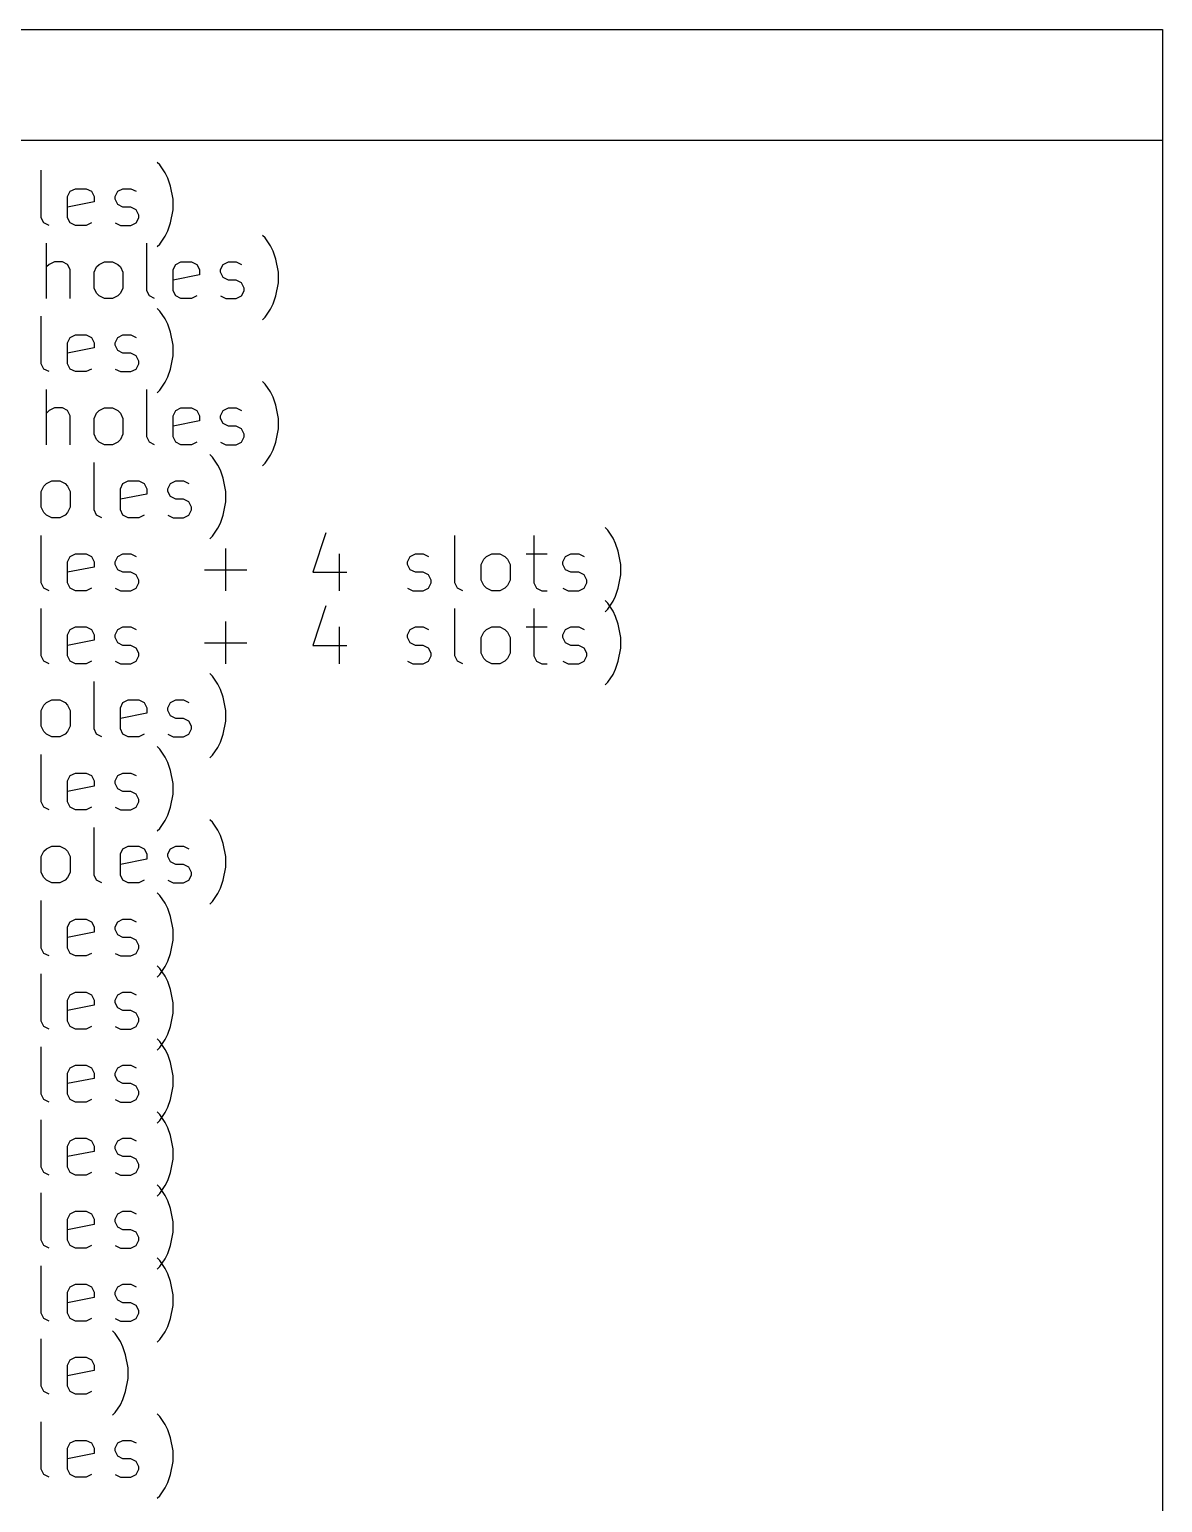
# Model space of a CAD drawing. Extents: x 8 to 330, y -289 to -8.
# Drawn here: x 268.6 to 330, y -90.9 to -11 of the extents above; entities that cross this region are included whole.
import ezdxf

# ---------------------------------------------------------------- set-up
doc = ezdxf.new("R2010")
doc.units = 0
doc.header["$MEASUREMENT"] = 0
doc.layers.add('BLACK', color=7, linetype='CONTINUOUS')

msp = doc.modelspace()

# ---------------------------------------------------------------- linework, layer by layer
at = {"layer": 'BLACK', "linetype": 'CONTINUOUS'}
for p, q in [((205, -11), (330, -11)), ((330, -11), (330, -134)), ((205, -17), (330, -17)), ((275.632, -18.346), (275.489, -18.204)), ((275.918, -18.775), (275.632, -18.346)), ((269.204, -21.204), (269.204, -18.632)), ((276.061, -19.061), (275.918, -18.775)), ((276.204, -19.489), (276.061, -19.061)), ((270.632, -20.061), (270.775, -19.775)), ((270.775, -19.775), (271.061, -19.632)), ((271.061, -19.632), (271.632, -19.632)), ((271.632, -19.632), (271.918, -19.775)), ((271.918, -19.775), (272.061, -20.061)), ((273.204, -20.061), (273.346, -19.775)), ((273.346, -19.775), (273.632, -19.632)), ((273.632, -19.632), (274.061, -19.632)), ((274.061, -19.632), (274.346, -19.775)), ((276.346, -20.204), (276.204, -19.489)), ((270.632, -21.204), (270.632, -20.061)), ((272.061, -20.346), (270.632, -20.632)), ((272.061, -20.061), (272.061, -20.346)), ((273.204, -20.204), (273.204, -20.061)), ((273.346, -20.489), (273.204, -20.204)), ((273.632, -20.632), (273.346, -20.489)), ((274.061, -20.632), (273.632, -20.632)), ((274.346, -20.775), (274.061, -20.632)), ((276.346, -20.775), (276.346, -20.204)), ((269.346, -21.489), (269.204, -21.204)), ((269.632, -21.632), (269.346, -21.489)), ((270.775, -21.489), (270.632, -21.204)), ((271.061, -21.632), (270.775, -21.489)), ((271.918, -21.489), (271.632, -21.632)), ((273.204, -21.489), (273.489, -21.632)), ((274.061, -21.632), (274.346, -21.489)), ((274.489, -21.061), (274.346, -20.775)), ((274.346, -21.489), (274.489, -21.204)), ((274.489, -21.204), (274.489, -21.061)), ((276.061, -21.918), (276.204, -21.489)), ((276.204, -21.489), (276.346, -20.775)), ((271.632, -21.632), (271.061, -21.632)), ((273.489, -21.632), (274.061, -21.632)), ((275.632, -22.632), (275.918, -22.204)), ((275.918, -22.204), (276.061, -21.918)), ((281.346, -22.306), (281.204, -22.164)), ((281.632, -22.735), (281.346, -22.306)), ((269.489, -25.592), (269.489, -22.592)), ((274.918, -25.164), (274.918, -22.592)), ((275.489, -22.775), (275.632, -22.632)), ((281.775, -23.021), (281.632, -22.735)), ((281.918, -23.449), (281.775, -23.021)), ((269.632, -23.735), (269.489, -23.878)), ((269.918, -23.592), (269.632, -23.735)), ((270.346, -23.592), (269.918, -23.592)), ((270.632, -23.735), (270.346, -23.592)), ((270.775, -24.021), (270.632, -23.735)), ((272.061, -24.164), (272.204, -23.878)), ((272.204, -23.878), (272.346, -23.735)), ((272.346, -23.735), (272.632, -23.592)), ((272.632, -23.592), (273.061, -23.592)), ((273.061, -23.592), (273.346, -23.735)), ((273.346, -23.735), (273.489, -23.878)), ((273.489, -23.878), (273.632, -24.164)), ((276.346, -24.021), (276.489, -23.735)), ((276.489, -23.735), (276.775, -23.592)), ((276.775, -23.592), (277.346, -23.592)), ((277.346, -23.592), (277.632, -23.735)), ((277.632, -23.735), (277.775, -24.021)), ((278.918, -24.021), (279.061, -23.735)), ((279.061, -23.735), (279.346, -23.592)), ((279.346, -23.592), (279.775, -23.592)), ((279.775, -23.592), (280.061, -23.735)), ((282.061, -24.164), (281.918, -23.449)), ((270.775, -25.592), (270.775, -24.021)), ((272.061, -25.021), (272.061, -24.164)), ((273.632, -24.164), (273.632, -25.021)), ((276.346, -25.164), (276.346, -24.021)), ((277.775, -24.306), (276.346, -24.592)), ((277.775, -24.021), (277.775, -24.306)), ((278.918, -24.164), (278.918, -24.021)), ((279.061, -24.449), (278.918, -24.164)), ((279.346, -24.592), (279.061, -24.449)), ((279.775, -24.592), (279.346, -24.592)), ((280.061, -24.735), (279.775, -24.592)), ((280.204, -25.021), (280.061, -24.735)), ((281.918, -25.449), (282.061, -24.735)), ((282.061, -24.735), (282.061, -24.164)), ((272.204, -25.306), (272.061, -25.021)), ((272.346, -25.449), (272.204, -25.306)), ((272.632, -25.592), (272.346, -25.449)), ((273.346, -25.449), (273.061, -25.592)), ((273.489, -25.306), (273.346, -25.449)), ((273.632, -25.021), (273.489, -25.306)), ((275.061, -25.449), (274.918, -25.164)), ((275.346, -25.592), (275.061, -25.449)), ((276.489, -25.449), (276.346, -25.164)), ((276.775, -25.592), (276.489, -25.449)), ((277.632, -25.449), (277.346, -25.592)), ((278.918, -25.449), (279.204, -25.592)), ((279.775, -25.592), (280.061, -25.449)), ((280.061, -25.449), (280.204, -25.164)), ((280.204, -25.164), (280.204, -25.021)), ((281.775, -25.878), (281.918, -25.449)), ((273.061, -25.592), (272.632, -25.592)), ((275.632, -26.266), (275.489, -26.124)), ((275.918, -26.695), (275.632, -26.266)), ((277.346, -25.592), (276.775, -25.592)), ((279.204, -25.592), (279.775, -25.592)), ((281.346, -26.592), (281.632, -26.164)), ((281.632, -26.164), (281.775, -25.878)), ((269.204, -29.124), (269.204, -26.552)), ((276.061, -26.981), (275.918, -26.695)), ((276.204, -27.409), (276.061, -26.981)), ((281.204, -26.735), (281.346, -26.592)), ((270.632, -27.981), (270.775, -27.695)), ((270.775, -27.695), (271.061, -27.552)), ((271.061, -27.552), (271.632, -27.552)), ((271.632, -27.552), (271.918, -27.695)), ((271.918, -27.695), (272.061, -27.981)), ((273.204, -27.981), (273.346, -27.695)), ((273.346, -27.695), (273.632, -27.552)), ((273.632, -27.552), (274.061, -27.552)), ((274.061, -27.552), (274.346, -27.695)), ((276.346, -28.124), (276.204, -27.409)), ((270.632, -29.124), (270.632, -27.981)), ((272.061, -28.266), (270.632, -28.552)), ((272.061, -27.981), (272.061, -28.266)), ((273.204, -28.124), (273.204, -27.981)), ((273.346, -28.409), (273.204, -28.124)), ((273.632, -28.552), (273.346, -28.409)), ((274.061, -28.552), (273.632, -28.552)), ((274.346, -28.695), (274.061, -28.552)), ((274.489, -28.981), (274.346, -28.695)), ((276.204, -29.409), (276.346, -28.695)), ((276.346, -28.695), (276.346, -28.124)), ((269.346, -29.409), (269.204, -29.124)), ((269.632, -29.552), (269.346, -29.409)), ((270.775, -29.409), (270.632, -29.124)), ((271.061, -29.552), (270.775, -29.409)), ((271.918, -29.409), (271.632, -29.552)), ((273.204, -29.409), (273.489, -29.552)), ((274.061, -29.552), (274.346, -29.409)), ((274.346, -29.409), (274.489, -29.124)), ((274.489, -29.124), (274.489, -28.981)), ((276.061, -29.838), (276.204, -29.409)), ((271.632, -29.552), (271.061, -29.552)), ((273.489, -29.552), (274.061, -29.552)), ((275.632, -30.552), (275.918, -30.124)), ((275.918, -30.124), (276.061, -29.838)), ((281.346, -30.226), (281.204, -30.084)), ((281.632, -30.655), (281.346, -30.226)), ((269.489, -33.512), (269.489, -30.512)), ((274.918, -33.084), (274.918, -30.512)), ((275.489, -30.695), (275.632, -30.552)), ((281.775, -30.941), (281.632, -30.655)), ((281.918, -31.369), (281.775, -30.941)), ((269.632, -31.655), (269.489, -31.798)), ((269.918, -31.512), (269.632, -31.655)), ((270.346, -31.512), (269.918, -31.512)), ((270.632, -31.655), (270.346, -31.512)), ((270.775, -31.941), (270.632, -31.655)), ((270.775, -33.512), (270.775, -31.941)), ((272.061, -32.084), (272.204, -31.798)), ((272.204, -31.798), (272.346, -31.655)), ((272.346, -31.655), (272.632, -31.512)), ((272.632, -31.512), (273.061, -31.512)), ((273.061, -31.512), (273.346, -31.655)), ((273.346, -31.655), (273.489, -31.798)), ((273.489, -31.798), (273.632, -32.084)), ((276.346, -31.941), (276.489, -31.655)), ((276.346, -33.084), (276.346, -31.941)), ((276.489, -31.655), (276.775, -31.512)), ((276.775, -31.512), (277.346, -31.512)), ((277.346, -31.512), (277.632, -31.655)), ((277.632, -31.655), (277.775, -31.941)), ((277.775, -31.941), (277.775, -32.226)), ((278.918, -31.941), (279.061, -31.655)), ((278.918, -32.084), (278.918, -31.941)), ((279.061, -31.655), (279.346, -31.512)), ((279.346, -31.512), (279.775, -31.512)), ((279.775, -31.512), (280.061, -31.655)), ((282.061, -32.084), (281.918, -31.369)), ((272.061, -32.941), (272.061, -32.084)), ((273.632, -32.084), (273.632, -32.941)), ((277.775, -32.226), (276.346, -32.512)), ((279.061, -32.369), (278.918, -32.084)), ((279.346, -32.512), (279.061, -32.369)), ((279.775, -32.512), (279.346, -32.512)), ((280.061, -32.655), (279.775, -32.512)), ((280.204, -32.941), (280.061, -32.655)), ((281.918, -33.369), (282.061, -32.655)), ((282.061, -32.655), (282.061, -32.084)), ((272.204, -33.226), (272.061, -32.941)), ((272.346, -33.369), (272.204, -33.226)), ((272.632, -33.512), (272.346, -33.369)), ((273.061, -33.512), (272.632, -33.512)), ((273.346, -33.369), (273.061, -33.512)), ((273.489, -33.226), (273.346, -33.369)), ((273.632, -32.941), (273.489, -33.226)), ((275.061, -33.369), (274.918, -33.084)), ((275.346, -33.512), (275.061, -33.369)), ((276.489, -33.369), (276.346, -33.084)), ((276.775, -33.512), (276.489, -33.369)), ((277.346, -33.512), (276.775, -33.512)), ((277.632, -33.369), (277.346, -33.512)), ((278.918, -33.369), (279.204, -33.512)), ((279.204, -33.512), (279.775, -33.512)), ((279.775, -33.512), (280.061, -33.369)), ((280.061, -33.369), (280.204, -33.084)), ((280.204, -33.084), (280.204, -32.941)), ((281.775, -33.798), (281.918, -33.369)), ((278.489, -34.186), (278.346, -34.044)), ((278.775, -34.615), (278.489, -34.186)), ((281.346, -34.512), (281.632, -34.084)), ((281.632, -34.084), (281.775, -33.798)), ((272.061, -37.044), (272.061, -34.472)), ((278.918, -34.901), (278.775, -34.615)), ((279.061, -35.329), (278.918, -34.901)), ((281.204, -34.655), (281.346, -34.512)), ((269.204, -36.044), (269.346, -35.758)), ((269.346, -35.758), (269.489, -35.615)), ((269.489, -35.615), (269.775, -35.472)), ((269.775, -35.472), (270.204, -35.472)), ((270.204, -35.472), (270.489, -35.615)), ((270.489, -35.615), (270.632, -35.758)), ((270.632, -35.758), (270.775, -36.044)), ((273.489, -35.901), (273.632, -35.615)), ((273.489, -37.044), (273.489, -35.901)), ((273.632, -35.615), (273.918, -35.472)), ((273.918, -35.472), (274.489, -35.472)), ((274.489, -35.472), (274.775, -35.615)), ((274.775, -35.615), (274.918, -35.901)), ((274.918, -35.901), (274.918, -36.186)), ((276.061, -35.901), (276.204, -35.615)), ((276.061, -36.044), (276.061, -35.901)), ((276.204, -35.615), (276.489, -35.472)), ((276.489, -35.472), (276.918, -35.472)), ((276.918, -35.472), (277.204, -35.615)), ((279.204, -36.044), (279.061, -35.329)), ((269.204, -36.901), (269.204, -36.044)), ((270.775, -36.044), (270.775, -36.901)), ((274.918, -36.186), (273.489, -36.472)), ((276.204, -36.329), (276.061, -36.044)), ((276.489, -36.472), (276.204, -36.329)), ((276.918, -36.472), (276.489, -36.472)), ((277.204, -36.615), (276.918, -36.472)), ((277.346, -36.901), (277.204, -36.615)), ((279.061, -37.329), (279.204, -36.615)), ((279.204, -36.615), (279.204, -36.044)), ((269.346, -37.186), (269.204, -36.901)), ((269.489, -37.329), (269.346, -37.186)), ((269.775, -37.472), (269.489, -37.329)), ((270.204, -37.472), (269.775, -37.472)), ((270.489, -37.329), (270.204, -37.472)), ((270.632, -37.186), (270.489, -37.329)), ((270.775, -36.901), (270.632, -37.186)), ((272.204, -37.329), (272.061, -37.044)), ((272.489, -37.472), (272.204, -37.329)), ((273.632, -37.329), (273.489, -37.044)), ((273.918, -37.472), (273.632, -37.329)), ((274.489, -37.472), (273.918, -37.472)), ((274.775, -37.329), (274.489, -37.472)), ((276.061, -37.329), (276.346, -37.472)), ((276.346, -37.472), (276.918, -37.472)), ((276.918, -37.472), (277.204, -37.329)), ((277.204, -37.329), (277.346, -37.044)), ((277.346, -37.044), (277.346, -36.901)), ((278.918, -37.758), (279.061, -37.329)), ((278.489, -38.472), (278.775, -38.044)), ((278.775, -38.044), (278.918, -37.758)), ((284.632, -38.289), (283.918, -40.432)), ((299.918, -38.146), (299.775, -38.004)), ((300.204, -38.575), (299.918, -38.146)), ((269.204, -41.004), (269.204, -38.432)), ((278.346, -38.615), (278.489, -38.472)), ((291.632, -41.004), (291.632, -38.432)), ((295.918, -38.432), (295.918, -41.004)), ((300.346, -38.861), (300.204, -38.575)), ((300.489, -39.289), (300.346, -38.861)), ((270.632, -39.861), (270.775, -39.575)), ((270.632, -41.004), (270.632, -39.861)), ((270.775, -39.575), (271.061, -39.432)), ((271.061, -39.432), (271.632, -39.432)), ((271.632, -39.432), (271.918, -39.575)), ((271.918, -39.575), (272.061, -39.861)), ((272.061, -39.861), (272.061, -40.146)), ((273.204, -39.861), (273.346, -39.575)), ((273.204, -40.004), (273.204, -39.861)), ((273.346, -39.575), (273.632, -39.432)), ((273.632, -39.432), (274.061, -39.432)), ((274.061, -39.432), (274.346, -39.575)), ((279.204, -41.432), (279.204, -39.146)), ((285.346, -39.432), (285.346, -41.432)), ((289.061, -39.861), (289.204, -39.575)), ((289.061, -40.004), (289.061, -39.861)), ((289.204, -39.575), (289.489, -39.432)), ((289.489, -39.432), (289.918, -39.432)), ((289.918, -39.432), (290.204, -39.575)), ((293.061, -40.004), (293.204, -39.718)), ((293.204, -39.718), (293.346, -39.575)), ((293.346, -39.575), (293.632, -39.432)), ((293.632, -39.432), (294.061, -39.432)), ((294.061, -39.432), (294.346, -39.575)), ((294.346, -39.575), (294.489, -39.718)), ((294.489, -39.718), (294.632, -40.004)), ((295.489, -39.432), (296.632, -39.432)), ((297.489, -39.861), (297.632, -39.575)), ((297.489, -40.004), (297.489, -39.861)), ((297.632, -39.575), (297.918, -39.432)), ((297.918, -39.432), (298.346, -39.432)), ((298.346, -39.432), (298.632, -39.575)), ((300.632, -40.004), (300.489, -39.289)), ((272.061, -40.146), (270.632, -40.432)), ((273.346, -40.289), (273.204, -40.004)), ((273.632, -40.432), (273.346, -40.289)), ((274.061, -40.432), (273.632, -40.432)), ((274.346, -40.575), (274.061, -40.432)), ((274.489, -40.861), (274.346, -40.575)), ((278.061, -40.289), (280.346, -40.289)), ((283.918, -40.432), (285.775, -40.432)), ((289.204, -40.289), (289.061, -40.004)), ((289.489, -40.432), (289.204, -40.289)), ((289.918, -40.432), (289.489, -40.432)), ((290.204, -40.575), (289.918, -40.432)), ((290.346, -40.861), (290.204, -40.575)), ((293.061, -40.861), (293.061, -40.004)), ((294.632, -40.004), (294.632, -40.861)), ((297.632, -40.289), (297.489, -40.004)), ((297.918, -40.432), (297.632, -40.289)), ((298.346, -40.432), (297.918, -40.432)), ((298.632, -40.575), (298.346, -40.432)), ((298.775, -40.861), (298.632, -40.575)), ((300.489, -41.289), (300.632, -40.575)), ((300.632, -40.575), (300.632, -40.004)), ((269.346, -41.289), (269.204, -41.004)), ((269.632, -41.432), (269.346, -41.289)), ((270.775, -41.289), (270.632, -41.004)), ((271.061, -41.432), (270.775, -41.289)), ((271.632, -41.432), (271.061, -41.432)), ((271.918, -41.289), (271.632, -41.432)), ((273.204, -41.289), (273.489, -41.432)), ((273.489, -41.432), (274.061, -41.432)), ((274.061, -41.432), (274.346, -41.289)), ((274.346, -41.289), (274.489, -41.004)), ((274.489, -41.004), (274.489, -40.861)), ((289.061, -41.289), (289.346, -41.432)), ((289.346, -41.432), (289.918, -41.432)), ((289.918, -41.432), (290.204, -41.289)), ((290.204, -41.289), (290.346, -41.004)), ((290.346, -41.004), (290.346, -40.861)), ((291.775, -41.289), (291.632, -41.004)), ((292.061, -41.432), (291.775, -41.289)), ((293.204, -41.146), (293.061, -40.861)), ((293.346, -41.289), (293.204, -41.146)), ((293.632, -41.432), (293.346, -41.289)), ((294.061, -41.432), (293.632, -41.432)), ((294.346, -41.289), (294.061, -41.432)), ((294.489, -41.146), (294.346, -41.289)), ((294.632, -40.861), (294.489, -41.146)), ((295.918, -41.004), (296.061, -41.289)), ((296.061, -41.289), (296.346, -41.432)), ((296.346, -41.432), (296.632, -41.432)), ((297.489, -41.289), (297.775, -41.432)), ((297.775, -41.432), (298.346, -41.432)), ((298.346, -41.432), (298.632, -41.289)), ((298.632, -41.289), (298.775, -41.004)), ((298.775, -41.004), (298.775, -40.861)), ((300.346, -41.718), (300.489, -41.289)), ((284.632, -42.249), (283.918, -44.392)), ((299.918, -42.106), (299.775, -41.964)), ((299.918, -42.432), (300.204, -42.004)), ((300.204, -42.535), (299.918, -42.106)), ((300.204, -42.004), (300.346, -41.718)), ((269.204, -44.964), (269.204, -42.392)), ((279.204, -45.392), (279.204, -43.106)), ((291.632, -44.964), (291.632, -42.392)), ((295.918, -42.392), (295.918, -44.964)), ((299.775, -42.575), (299.918, -42.432)), ((300.346, -42.821), (300.204, -42.535)), ((300.489, -43.249), (300.346, -42.821)), ((270.632, -43.821), (270.775, -43.535)), ((270.632, -44.964), (270.632, -43.821)), ((270.775, -43.535), (271.061, -43.392)), ((271.061, -43.392), (271.632, -43.392)), ((271.632, -43.392), (271.918, -43.535)), ((271.918, -43.535), (272.061, -43.821)), ((272.061, -43.821), (272.061, -44.106)), ((273.204, -43.821), (273.346, -43.535)), ((273.204, -43.964), (273.204, -43.821)), ((273.346, -43.535), (273.632, -43.392)), ((273.632, -43.392), (274.061, -43.392)), ((274.061, -43.392), (274.346, -43.535)), ((285.346, -43.392), (285.346, -45.392)), ((289.061, -43.821), (289.204, -43.535)), ((289.061, -43.964), (289.061, -43.821)), ((289.204, -43.535), (289.489, -43.392)), ((289.489, -43.392), (289.918, -43.392)), ((289.918, -43.392), (290.204, -43.535)), ((293.061, -43.964), (293.204, -43.678)), ((293.204, -43.678), (293.346, -43.535)), ((293.346, -43.535), (293.632, -43.392)), ((293.632, -43.392), (294.061, -43.392)), ((294.061, -43.392), (294.346, -43.535)), ((294.346, -43.535), (294.489, -43.678)), ((294.489, -43.678), (294.632, -43.964)), ((295.489, -43.392), (296.632, -43.392)), ((297.489, -43.821), (297.632, -43.535)), ((297.489, -43.964), (297.489, -43.821)), ((297.632, -43.535), (297.918, -43.392)), ((297.918, -43.392), (298.346, -43.392)), ((298.346, -43.392), (298.632, -43.535)), ((300.632, -43.964), (300.489, -43.249)), ((272.061, -44.106), (270.632, -44.392)), ((273.346, -44.249), (273.204, -43.964)), ((273.632, -44.392), (273.346, -44.249)), ((274.061, -44.392), (273.632, -44.392)), ((274.346, -44.535), (274.061, -44.392)), ((274.489, -44.821), (274.346, -44.535)), ((278.061, -44.249), (280.346, -44.249)), ((283.918, -44.392), (285.775, -44.392)), ((289.204, -44.249), (289.061, -43.964)), ((289.489, -44.392), (289.204, -44.249)), ((289.918, -44.392), (289.489, -44.392)), ((290.204, -44.535), (289.918, -44.392)), ((290.346, -44.821), (290.204, -44.535)), ((293.061, -44.821), (293.061, -43.964)), ((294.632, -43.964), (294.632, -44.821)), ((297.632, -44.249), (297.489, -43.964)), ((297.918, -44.392), (297.632, -44.249)), ((298.346, -44.392), (297.918, -44.392)), ((298.632, -44.535), (298.346, -44.392)), ((298.775, -44.821), (298.632, -44.535)), ((300.489, -45.249), (300.632, -44.535)), ((300.632, -44.535), (300.632, -43.964)), ((269.346, -45.249), (269.204, -44.964)), ((269.632, -45.392), (269.346, -45.249)), ((270.775, -45.249), (270.632, -44.964)), ((271.061, -45.392), (270.775, -45.249)), ((271.632, -45.392), (271.061, -45.392)), ((271.918, -45.249), (271.632, -45.392)), ((273.204, -45.249), (273.489, -45.392)), ((273.489, -45.392), (274.061, -45.392)), ((274.061, -45.392), (274.346, -45.249)), ((274.346, -45.249), (274.489, -44.964)), ((274.489, -44.964), (274.489, -44.821)), ((289.061, -45.249), (289.346, -45.392)), ((289.346, -45.392), (289.918, -45.392)), ((289.918, -45.392), (290.204, -45.249)), ((290.204, -45.249), (290.346, -44.964)), ((290.346, -44.964), (290.346, -44.821)), ((291.775, -45.249), (291.632, -44.964)), ((292.061, -45.392), (291.775, -45.249)), ((293.204, -45.106), (293.061, -44.821)), ((293.346, -45.249), (293.204, -45.106)), ((293.632, -45.392), (293.346, -45.249)), ((294.061, -45.392), (293.632, -45.392)), ((294.346, -45.249), (294.061, -45.392)), ((294.489, -45.106), (294.346, -45.249)), ((294.632, -44.821), (294.489, -45.106)), ((295.918, -44.964), (296.061, -45.249)), ((296.061, -45.249), (296.346, -45.392)), ((296.346, -45.392), (296.632, -45.392)), ((297.489, -45.249), (297.775, -45.392)), ((297.775, -45.392), (298.346, -45.392)), ((298.346, -45.392), (298.632, -45.249)), ((298.632, -45.249), (298.775, -44.964)), ((298.775, -44.964), (298.775, -44.821)), ((300.346, -45.678), (300.489, -45.249)), ((278.489, -46.066), (278.346, -45.924)), ((278.775, -46.495), (278.489, -46.066)), ((299.918, -46.392), (300.204, -45.964)), ((300.204, -45.964), (300.346, -45.678)), ((272.061, -48.924), (272.061, -46.352)), ((278.918, -46.781), (278.775, -46.495)), ((279.061, -47.209), (278.918, -46.781)), ((299.775, -46.535), (299.918, -46.392)), ((269.204, -47.924), (269.346, -47.638)), ((269.346, -47.638), (269.489, -47.495)), ((269.489, -47.495), (269.775, -47.352)), ((269.775, -47.352), (270.204, -47.352)), ((270.204, -47.352), (270.489, -47.495)), ((270.489, -47.495), (270.632, -47.638)), ((270.632, -47.638), (270.775, -47.924)), ((273.489, -47.781), (273.632, -47.495)), ((273.489, -48.924), (273.489, -47.781)), ((273.632, -47.495), (273.918, -47.352)), ((273.918, -47.352), (274.489, -47.352)), ((274.489, -47.352), (274.775, -47.495)), ((274.775, -47.495), (274.918, -47.781)), ((274.918, -47.781), (274.918, -48.066)), ((276.061, -47.781), (276.204, -47.495)), ((276.061, -47.924), (276.061, -47.781)), ((276.204, -47.495), (276.489, -47.352)), ((276.489, -47.352), (276.918, -47.352)), ((276.918, -47.352), (277.204, -47.495)), ((279.204, -47.924), (279.061, -47.209)), ((269.204, -48.781), (269.204, -47.924)), ((270.775, -47.924), (270.775, -48.781)), ((274.918, -48.066), (273.489, -48.352)), ((276.204, -48.209), (276.061, -47.924)), ((276.489, -48.352), (276.204, -48.209)), ((276.918, -48.352), (276.489, -48.352)), ((277.204, -48.495), (276.918, -48.352)), ((277.346, -48.781), (277.204, -48.495)), ((279.061, -49.209), (279.204, -48.495)), ((279.204, -48.495), (279.204, -47.924)), ((269.346, -49.066), (269.204, -48.781)), ((269.489, -49.209), (269.346, -49.066)), ((269.775, -49.352), (269.489, -49.209)), ((270.204, -49.352), (269.775, -49.352)), ((270.489, -49.209), (270.204, -49.352)), ((270.632, -49.066), (270.489, -49.209)), ((270.775, -48.781), (270.632, -49.066)), ((272.204, -49.209), (272.061, -48.924)), ((272.489, -49.352), (272.204, -49.209)), ((273.632, -49.209), (273.489, -48.924)), ((273.918, -49.352), (273.632, -49.209)), ((274.489, -49.352), (273.918, -49.352)), ((274.775, -49.209), (274.489, -49.352)), ((276.061, -49.209), (276.346, -49.352)), ((276.346, -49.352), (276.918, -49.352)), ((276.918, -49.352), (277.204, -49.209)), ((277.204, -49.209), (277.346, -48.924)), ((277.346, -48.924), (277.346, -48.781)), ((278.918, -49.638), (279.061, -49.209)), ((269.204, -52.884), (269.204, -50.312)), ((275.632, -50.026), (275.489, -49.884)), ((275.918, -50.455), (275.632, -50.026)), ((278.489, -50.352), (278.775, -49.924)), ((278.775, -49.924), (278.918, -49.638)), ((276.061, -50.741), (275.918, -50.455)), ((276.204, -51.169), (276.061, -50.741)), ((278.346, -50.495), (278.489, -50.352)), ((270.632, -51.741), (270.775, -51.455)), ((270.632, -52.884), (270.632, -51.741)), ((270.775, -51.455), (271.061, -51.312)), ((271.061, -51.312), (271.632, -51.312)), ((271.632, -51.312), (271.918, -51.455)), ((271.918, -51.455), (272.061, -51.741)), ((272.061, -51.741), (272.061, -52.026)), ((273.204, -51.741), (273.346, -51.455)), ((273.204, -51.884), (273.204, -51.741)), ((273.346, -52.169), (273.204, -51.884)), ((273.346, -51.455), (273.632, -51.312)), ((273.632, -51.312), (274.061, -51.312)), ((274.061, -51.312), (274.346, -51.455)), ((276.346, -51.884), (276.204, -51.169)), ((276.346, -52.455), (276.346, -51.884)), ((272.061, -52.026), (270.632, -52.312)), ((273.632, -52.312), (273.346, -52.169)), ((274.061, -52.312), (273.632, -52.312)), ((274.346, -52.455), (274.061, -52.312)), ((274.489, -52.741), (274.346, -52.455)), ((276.204, -53.169), (276.346, -52.455)), ((269.346, -53.169), (269.204, -52.884)), ((269.632, -53.312), (269.346, -53.169)), ((270.775, -53.169), (270.632, -52.884)), ((271.061, -53.312), (270.775, -53.169)), ((271.632, -53.312), (271.061, -53.312)), ((271.918, -53.169), (271.632, -53.312)), ((273.204, -53.169), (273.489, -53.312)), ((273.489, -53.312), (274.061, -53.312)), ((274.061, -53.312), (274.346, -53.169)), ((274.346, -53.169), (274.489, -52.884)), ((274.489, -52.884), (274.489, -52.741)), ((276.061, -53.598), (276.204, -53.169)), ((272.061, -56.844), (272.061, -54.272)), ((275.632, -54.312), (275.918, -53.884)), ((275.918, -53.884), (276.061, -53.598)), ((278.489, -53.986), (278.346, -53.844)), ((278.775, -54.415), (278.489, -53.986)), ((275.489, -54.455), (275.632, -54.312)), ((278.918, -54.701), (278.775, -54.415)), ((279.061, -55.129), (278.918, -54.701)), ((269.204, -55.844), (269.346, -55.558)), ((269.204, -56.701), (269.204, -55.844)), ((269.346, -55.558), (269.489, -55.415)), ((269.489, -55.415), (269.775, -55.272)), ((269.775, -55.272), (270.204, -55.272)), ((270.204, -55.272), (270.489, -55.415)), ((270.489, -55.415), (270.632, -55.558)), ((270.632, -55.558), (270.775, -55.844)), ((270.775, -55.844), (270.775, -56.701)), ((273.489, -55.701), (273.632, -55.415)), ((273.489, -56.844), (273.489, -55.701)), ((273.632, -55.415), (273.918, -55.272)), ((273.918, -55.272), (274.489, -55.272)), ((274.489, -55.272), (274.775, -55.415)), ((274.775, -55.415), (274.918, -55.701)), ((274.918, -55.701), (274.918, -55.986)), ((276.061, -55.701), (276.204, -55.415)), ((276.061, -55.844), (276.061, -55.701)), ((276.204, -56.129), (276.061, -55.844)), ((276.204, -55.415), (276.489, -55.272)), ((276.489, -55.272), (276.918, -55.272)), ((276.918, -55.272), (277.204, -55.415)), ((279.204, -55.844), (279.061, -55.129)), ((279.204, -56.415), (279.204, -55.844)), ((269.346, -56.986), (269.204, -56.701)), ((270.775, -56.701), (270.632, -56.986)), ((274.918, -55.986), (273.489, -56.272)), ((276.489, -56.272), (276.204, -56.129)), ((276.918, -56.272), (276.489, -56.272)), ((277.204, -56.415), (276.918, -56.272)), ((277.346, -56.701), (277.204, -56.415)), ((277.346, -56.844), (277.346, -56.701)), ((279.061, -57.129), (279.204, -56.415)), ((269.489, -57.129), (269.346, -56.986)), ((269.775, -57.272), (269.489, -57.129)), ((270.204, -57.272), (269.775, -57.272)), ((270.489, -57.129), (270.204, -57.272)), ((270.632, -56.986), (270.489, -57.129)), ((272.204, -57.129), (272.061, -56.844)), ((272.489, -57.272), (272.204, -57.129)), ((273.632, -57.129), (273.489, -56.844)), ((273.918, -57.272), (273.632, -57.129)), ((274.489, -57.272), (273.918, -57.272)), ((274.775, -57.129), (274.489, -57.272)), ((276.061, -57.129), (276.346, -57.272)), ((276.346, -57.272), (276.918, -57.272)), ((276.918, -57.272), (277.204, -57.129)), ((277.204, -57.129), (277.346, -56.844)), ((278.918, -57.558), (279.061, -57.129)), ((269.204, -60.804), (269.204, -58.232)), ((275.632, -57.946), (275.489, -57.804)), ((275.918, -58.375), (275.632, -57.946)), ((278.346, -58.415), (278.489, -58.272)), ((278.489, -58.272), (278.775, -57.844)), ((278.775, -57.844), (278.918, -57.558)), ((276.061, -58.661), (275.918, -58.375)), ((276.204, -59.089), (276.061, -58.661)), ((276.346, -59.804), (276.204, -59.089)), ((270.632, -59.661), (270.775, -59.375)), ((270.632, -60.804), (270.632, -59.661)), ((270.775, -59.375), (271.061, -59.232)), ((271.061, -59.232), (271.632, -59.232)), ((271.632, -59.232), (271.918, -59.375)), ((271.918, -59.375), (272.061, -59.661)), ((272.061, -59.661), (272.061, -59.946)), ((273.204, -59.661), (273.346, -59.375)), ((273.204, -59.804), (273.204, -59.661)), ((273.346, -60.089), (273.204, -59.804)), ((273.346, -59.375), (273.632, -59.232)), ((273.632, -59.232), (274.061, -59.232)), ((274.061, -59.232), (274.346, -59.375)), ((276.346, -60.375), (276.346, -59.804)), ((272.061, -59.946), (270.632, -60.232)), ((273.632, -60.232), (273.346, -60.089)), ((274.061, -60.232), (273.632, -60.232)), ((274.346, -60.375), (274.061, -60.232)), ((274.489, -60.661), (274.346, -60.375)), ((274.489, -60.804), (274.489, -60.661)), ((276.204, -61.089), (276.346, -60.375)), ((269.346, -61.089), (269.204, -60.804)), ((269.632, -61.232), (269.346, -61.089)), ((270.775, -61.089), (270.632, -60.804)), ((271.061, -61.232), (270.775, -61.089)), ((271.632, -61.232), (271.061, -61.232)), ((271.918, -61.089), (271.632, -61.232)), ((273.204, -61.089), (273.489, -61.232)), ((273.489, -61.232), (274.061, -61.232)), ((274.061, -61.232), (274.346, -61.089)), ((274.346, -61.089), (274.489, -60.804)), ((276.061, -61.518), (276.204, -61.089)), ((269.204, -64.764), (269.204, -62.192)), ((275.632, -61.906), (275.489, -61.764)), ((275.489, -62.375), (275.632, -62.232)), ((275.632, -62.232), (275.918, -61.804)), ((275.918, -62.335), (275.632, -61.906)), ((275.918, -61.804), (276.061, -61.518)), ((276.061, -62.621), (275.918, -62.335)), ((276.204, -63.049), (276.061, -62.621)), ((276.346, -63.764), (276.204, -63.049)), ((270.632, -63.621), (270.775, -63.335)), ((270.632, -64.764), (270.632, -63.621)), ((270.775, -63.335), (271.061, -63.192)), ((271.061, -63.192), (271.632, -63.192)), ((271.632, -63.192), (271.918, -63.335)), ((271.918, -63.335), (272.061, -63.621)), ((272.061, -63.621), (272.061, -63.906)), ((273.204, -63.621), (273.346, -63.335)), ((273.204, -63.764), (273.204, -63.621)), ((273.346, -64.049), (273.204, -63.764)), ((273.346, -63.335), (273.632, -63.192)), ((273.632, -63.192), (274.061, -63.192)), ((274.061, -63.192), (274.346, -63.335)), ((276.346, -64.335), (276.346, -63.764)), ((272.061, -63.906), (270.632, -64.192)), ((273.632, -64.192), (273.346, -64.049)), ((274.061, -64.192), (273.632, -64.192)), ((274.346, -64.335), (274.061, -64.192)), ((274.489, -64.621), (274.346, -64.335)), ((274.489, -64.764), (274.489, -64.621)), ((276.204, -65.049), (276.346, -64.335)), ((269.346, -65.049), (269.204, -64.764)), ((269.632, -65.192), (269.346, -65.049)), ((270.775, -65.049), (270.632, -64.764)), ((271.061, -65.192), (270.775, -65.049)), ((271.632, -65.192), (271.061, -65.192)), ((271.918, -65.049), (271.632, -65.192)), ((273.204, -65.049), (273.489, -65.192)), ((273.489, -65.192), (274.061, -65.192)), ((274.061, -65.192), (274.346, -65.049)), ((274.346, -65.049), (274.489, -64.764)), ((275.918, -65.764), (276.061, -65.478)), ((276.061, -65.478), (276.204, -65.049)), ((269.204, -68.724), (269.204, -66.152)), ((275.632, -65.866), (275.489, -65.724)), ((275.489, -66.335), (275.632, -66.192)), ((275.632, -66.192), (275.918, -65.764)), ((275.918, -66.295), (275.632, -65.866)), ((276.061, -66.581), (275.918, -66.295)), ((276.204, -67.009), (276.061, -66.581)), ((276.346, -67.724), (276.204, -67.009)), ((270.632, -67.581), (270.775, -67.295)), ((270.632, -68.724), (270.632, -67.581)), ((272.061, -67.866), (270.632, -68.152)), ((270.775, -67.295), (271.061, -67.152)), ((271.061, -67.152), (271.632, -67.152)), ((271.632, -67.152), (271.918, -67.295)), ((271.918, -67.295), (272.061, -67.581)), ((272.061, -67.581), (272.061, -67.866)), ((273.204, -67.581), (273.346, -67.295)), ((273.204, -67.724), (273.204, -67.581)), ((273.346, -68.009), (273.204, -67.724)), ((273.346, -67.295), (273.632, -67.152)), ((273.632, -67.152), (274.061, -67.152)), ((274.061, -67.152), (274.346, -67.295)), ((276.346, -68.295), (276.346, -67.724)), ((273.632, -68.152), (273.346, -68.009)), ((274.061, -68.152), (273.632, -68.152)), ((274.346, -68.295), (274.061, -68.152)), ((274.489, -68.581), (274.346, -68.295)), ((274.489, -68.724), (274.489, -68.581)), ((276.204, -69.009), (276.346, -68.295)), ((269.346, -69.009), (269.204, -68.724)), ((269.632, -69.152), (269.346, -69.009)), ((270.775, -69.009), (270.632, -68.724)), ((271.061, -69.152), (270.775, -69.009)), ((271.632, -69.152), (271.061, -69.152)), ((271.918, -69.009), (271.632, -69.152)), ((273.204, -69.009), (273.489, -69.152)), ((273.489, -69.152), (274.061, -69.152)), ((274.061, -69.152), (274.346, -69.009)), ((274.346, -69.009), (274.489, -68.724)), ((275.918, -69.724), (276.061, -69.438)), ((276.061, -69.438), (276.204, -69.009)), ((269.204, -72.684), (269.204, -70.112)), ((275.632, -69.826), (275.489, -69.684)), ((275.489, -70.295), (275.632, -70.152)), ((275.632, -70.152), (275.918, -69.724)), ((275.918, -70.255), (275.632, -69.826)), ((276.061, -70.541), (275.918, -70.255)), ((276.204, -70.969), (276.061, -70.541)), ((276.346, -71.684), (276.204, -70.969)), ((270.632, -71.541), (270.775, -71.255)), ((270.632, -72.684), (270.632, -71.541)), ((272.061, -71.826), (270.632, -72.112)), ((270.775, -71.255), (271.061, -71.112)), ((271.061, -71.112), (271.632, -71.112)), ((271.632, -71.112), (271.918, -71.255)), ((271.918, -71.255), (272.061, -71.541)), ((272.061, -71.541), (272.061, -71.826)), ((273.204, -71.541), (273.346, -71.255)), ((273.204, -71.684), (273.204, -71.541)), ((273.346, -71.969), (273.204, -71.684)), ((273.346, -71.255), (273.632, -71.112)), ((273.632, -71.112), (274.061, -71.112)), ((274.061, -71.112), (274.346, -71.255)), ((276.346, -72.255), (276.346, -71.684)), ((273.632, -72.112), (273.346, -71.969)), ((274.061, -72.112), (273.632, -72.112)), ((274.346, -72.255), (274.061, -72.112)), ((274.489, -72.541), (274.346, -72.255)), ((274.489, -72.684), (274.489, -72.541)), ((276.204, -72.969), (276.346, -72.255)), ((269.346, -72.969), (269.204, -72.684)), ((269.632, -73.112), (269.346, -72.969)), ((270.775, -72.969), (270.632, -72.684)), ((271.061, -73.112), (270.775, -72.969)), ((271.632, -73.112), (271.061, -73.112)), ((271.918, -72.969), (271.632, -73.112)), ((273.204, -72.969), (273.489, -73.112)), ((273.489, -73.112), (274.061, -73.112)), ((274.061, -73.112), (274.346, -72.969)), ((274.346, -72.969), (274.489, -72.684)), ((275.918, -73.684), (276.061, -73.398)), ((276.061, -73.398), (276.204, -72.969)), ((269.204, -76.644), (269.204, -74.072)), ((275.632, -73.786), (275.489, -73.644)), ((275.489, -74.255), (275.632, -74.112)), ((275.632, -74.112), (275.918, -73.684)), ((275.918, -74.215), (275.632, -73.786)), ((276.061, -74.501), (275.918, -74.215)), ((270.775, -75.215), (271.061, -75.072)), ((271.061, -75.072), (271.632, -75.072)), ((271.632, -75.072), (271.918, -75.215)), ((273.346, -75.215), (273.632, -75.072)), ((273.632, -75.072), (274.061, -75.072)), ((274.061, -75.072), (274.346, -75.215)), ((276.204, -74.929), (276.061, -74.501)), ((276.346, -75.644), (276.204, -74.929)), ((270.632, -75.501), (270.775, -75.215)), ((270.632, -76.644), (270.632, -75.501)), ((272.061, -75.786), (270.632, -76.072)), ((271.918, -75.215), (272.061, -75.501)), ((272.061, -75.501), (272.061, -75.786)), ((273.204, -75.501), (273.346, -75.215)), ((273.204, -75.644), (273.204, -75.501)), ((273.346, -75.929), (273.204, -75.644)), ((276.346, -76.215), (276.346, -75.644)), ((269.346, -76.929), (269.204, -76.644)), ((270.775, -76.929), (270.632, -76.644)), ((273.632, -76.072), (273.346, -75.929)), ((274.061, -76.072), (273.632, -76.072)), ((274.346, -76.215), (274.061, -76.072)), ((274.489, -76.501), (274.346, -76.215)), ((274.346, -76.929), (274.489, -76.644)), ((274.489, -76.644), (274.489, -76.501)), ((276.204, -76.929), (276.346, -76.215)), ((269.632, -77.072), (269.346, -76.929)), ((271.061, -77.072), (270.775, -76.929)), ((271.632, -77.072), (271.061, -77.072)), ((271.918, -76.929), (271.632, -77.072)), ((273.204, -76.929), (273.489, -77.072)), ((273.489, -77.072), (274.061, -77.072)), ((274.061, -77.072), (274.346, -76.929)), ((275.918, -77.644), (276.061, -77.358)), ((276.061, -77.358), (276.204, -76.929)), ((269.204, -80.604), (269.204, -78.032)), ((275.632, -77.746), (275.489, -77.604)), ((275.489, -78.215), (275.632, -78.072)), ((275.632, -78.072), (275.918, -77.644)), ((275.918, -78.175), (275.632, -77.746)), ((276.061, -78.461), (275.918, -78.175)), ((270.775, -79.175), (271.061, -79.032)), ((271.061, -79.032), (271.632, -79.032)), ((271.632, -79.032), (271.918, -79.175)), ((273.346, -79.175), (273.632, -79.032)), ((273.632, -79.032), (274.061, -79.032)), ((274.061, -79.032), (274.346, -79.175)), ((276.204, -78.889), (276.061, -78.461)), ((276.346, -79.604), (276.204, -78.889)), ((270.632, -79.461), (270.775, -79.175)), ((270.632, -80.604), (270.632, -79.461)), ((272.061, -79.746), (270.632, -80.032)), ((271.918, -79.175), (272.061, -79.461)), ((272.061, -79.461), (272.061, -79.746)), ((273.204, -79.461), (273.346, -79.175)), ((273.204, -79.604), (273.204, -79.461)), ((273.346, -79.889), (273.204, -79.604)), ((276.346, -80.175), (276.346, -79.604)), ((269.346, -80.889), (269.204, -80.604)), ((270.775, -80.889), (270.632, -80.604)), ((273.632, -80.032), (273.346, -79.889)), ((274.061, -80.032), (273.632, -80.032)), ((274.346, -80.175), (274.061, -80.032)), ((274.489, -80.461), (274.346, -80.175)), ((274.346, -80.889), (274.489, -80.604)), ((274.489, -80.604), (274.489, -80.461)), ((276.204, -80.889), (276.346, -80.175)), ((269.632, -81.032), (269.346, -80.889)), ((271.061, -81.032), (270.775, -80.889)), ((271.632, -81.032), (271.061, -81.032)), ((271.918, -80.889), (271.632, -81.032)), ((273.204, -80.889), (273.489, -81.032)), ((273.489, -81.032), (274.061, -81.032)), ((274.061, -81.032), (274.346, -80.889)), ((275.918, -81.604), (276.061, -81.318)), ((276.061, -81.318), (276.204, -80.889)), ((269.204, -84.564), (269.204, -81.992)), ((273.204, -81.706), (273.061, -81.564)), ((273.489, -82.135), (273.204, -81.706)), ((273.632, -82.421), (273.489, -82.135)), ((275.489, -82.175), (275.632, -82.032)), ((275.632, -82.032), (275.918, -81.604)), ((270.775, -83.135), (271.061, -82.992)), ((271.061, -82.992), (271.632, -82.992)), ((271.632, -82.992), (271.918, -83.135)), ((273.775, -82.849), (273.632, -82.421)), ((273.918, -83.564), (273.775, -82.849)), ((270.632, -83.421), (270.775, -83.135)), ((270.632, -84.564), (270.632, -83.421)), ((272.061, -83.706), (270.632, -83.992)), ((271.918, -83.135), (272.061, -83.421)), ((272.061, -83.421), (272.061, -83.706)), ((273.918, -84.135), (273.918, -83.564)), ((269.346, -84.849), (269.204, -84.564)), ((270.775, -84.849), (270.632, -84.564)), ((273.775, -84.849), (273.918, -84.135)), ((269.632, -84.992), (269.346, -84.849)), ((271.061, -84.992), (270.775, -84.849)), ((271.632, -84.992), (271.061, -84.992)), ((271.918, -84.849), (271.632, -84.992)), ((273.489, -85.564), (273.632, -85.278)), ((273.632, -85.278), (273.775, -84.849)), ((273.061, -86.135), (273.204, -85.992)), ((273.204, -85.992), (273.489, -85.564)), ((275.632, -86.206), (275.489, -86.064)), ((275.918, -86.635), (275.632, -86.206)), ((269.204, -89.064), (269.204, -86.492)), ((276.061, -86.921), (275.918, -86.635)), ((276.204, -87.349), (276.061, -86.921)), ((270.632, -87.921), (270.775, -87.635)), ((270.775, -87.635), (271.061, -87.492)), ((271.061, -87.492), (271.632, -87.492)), ((271.632, -87.492), (271.918, -87.635)), ((271.918, -87.635), (272.061, -87.921)), ((273.204, -87.921), (273.346, -87.635)), ((273.346, -87.635), (273.632, -87.492)), ((273.632, -87.492), (274.061, -87.492)), ((274.061, -87.492), (274.346, -87.635)), ((276.346, -88.064), (276.204, -87.349)), ((270.632, -89.064), (270.632, -87.921)), ((272.061, -88.206), (270.632, -88.492)), ((272.061, -87.921), (272.061, -88.206)), ((273.204, -88.064), (273.204, -87.921)), ((273.346, -88.349), (273.204, -88.064)), ((273.632, -88.492), (273.346, -88.349)), ((274.061, -88.492), (273.632, -88.492)), ((274.346, -88.635), (274.061, -88.492)), ((274.489, -88.921), (274.346, -88.635)), ((276.204, -89.349), (276.346, -88.635)), ((276.346, -88.635), (276.346, -88.064)), ((269.346, -89.349), (269.204, -89.064)), ((269.632, -89.492), (269.346, -89.349)), ((270.775, -89.349), (270.632, -89.064)), ((271.061, -89.492), (270.775, -89.349)), ((271.918, -89.349), (271.632, -89.492)), ((273.204, -89.349), (273.489, -89.492)), ((274.061, -89.492), (274.346, -89.349)), ((274.346, -89.349), (274.489, -89.064)), ((274.489, -89.064), (274.489, -88.921)), ((276.061, -89.778), (276.204, -89.349)), ((271.632, -89.492), (271.061, -89.492)), ((273.489, -89.492), (274.061, -89.492)), ((275.632, -90.492), (275.918, -90.064)), ((275.918, -90.064), (276.061, -89.778)), ((275.489, -90.635), (275.632, -90.492))]:
    msp.add_line(p, q, dxfattribs=at)

doc.saveas('drawing.dxf')
